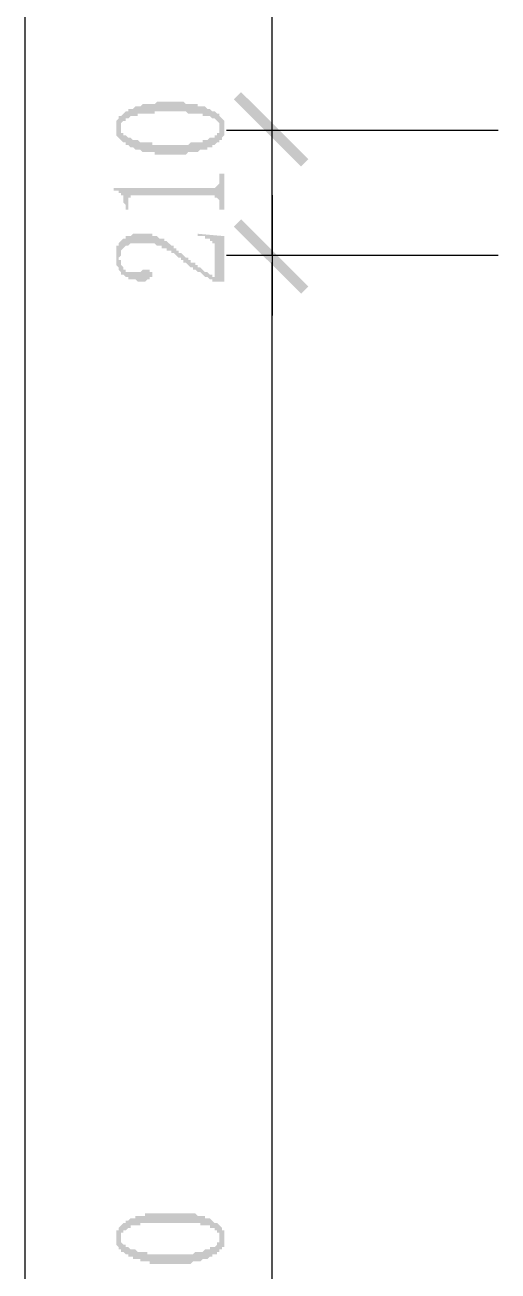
# Model space of a CAD drawing. Header units: inches. Extents: x 11 to 286, y 6 to 196.
# Drawn here: x 51.49 to 59.83, y 73.84 to 95.81 of the extents above; entities that cross this region are included whole.
import ezdxf

# ---------------------------------------------------------------- set-up
doc = ezdxf.new("R2010")
doc.units = ezdxf.units.IN
doc.header["$MEASUREMENT"] = 0
doc.layers.add('PDF_几何图形', color=7, linetype='Continuous')
doc.layers.add('PDF_实体填充', color=7, linetype='Continuous', true_color=0xffffff)

msp = doc.modelspace()

# ---------------------------------------------------------------- hatches: boundary and pattern name
at = {"layer": 'PDF_实体填充', "transparency": 33554559}
h = msp.add_hatch(color=7, dxfattribs=at)
h.paths.add_polyline_path([(56.36, 93.317), (56.487, 93.444), (55.174, 94.502)], flags=0)
h.paths.add_polyline_path([(56.487, 93.444), (55.174, 94.502), (55.301, 94.629), (56.487, 93.444)], flags=0)
h = msp.add_hatch(color=7, dxfattribs=at)
h.paths.add_polyline_path([(56.36, 93.317), (56.487, 93.444), (55.174, 94.502)], flags=0)
h.paths.add_polyline_path([(56.487, 93.444), (55.174, 94.502), (55.301, 94.629), (56.487, 93.444)], flags=0)
h = msp.add_hatch(color=7, dxfattribs=at)
h.paths.add_polyline_path([(53.185, 93.994), (53.185, 93.994), (53.185, 93.952), (53.185, 93.952), (53.185, 93.909), (53.185, 93.909), (53.227, 93.909), (53.227, 93.867), (53.269, 93.867), (53.269, 93.867), (53.312, 93.825), (53.312, 93.825), (53.354, 93.825), (53.396, 93.782), (53.396, 93.782), (53.439, 93.782), (53.439, 93.782), (53.481, 93.782), (53.481, 93.782), (53.523, 93.74), (53.523, 93.74), (53.566, 93.74), (53.608, 93.74), (53.608, 93.74), (53.65, 93.74), (53.65, 93.74), (53.693, 93.74), (53.735, 93.74), (53.735, 93.698), (53.777, 93.698), (53.82, 93.698), (53.862, 93.698), (53.862, 93.698), (53.904, 93.698), (53.947, 93.698), (53.989, 93.698), (53.989, 93.698), (54.031, 93.698), (54.031, 93.698), (54.074, 93.698), (54.116, 93.698), (54.158, 93.698), (54.201, 93.698), (54.201, 93.698), (54.243, 93.698), (54.285, 93.698), (54.328, 93.698), (54.328, 93.698), (54.37, 93.698), (54.412, 93.74), (54.412, 93.74), (54.455, 93.74), (54.497, 93.74), (54.497, 93.74), (54.539, 93.74), (54.539, 93.74), (54.582, 93.74), (54.624, 93.74), (54.624, 93.782), (54.666, 93.782), (54.666, 93.782), (54.709, 93.782), (54.709, 93.782), (54.751, 93.825), (54.751, 93.825), (54.793, 93.825), (54.836, 93.825), (54.836, 93.867), (54.878, 93.867), (54.878, 93.867), (54.878, 93.909), (54.92, 93.909), (54.92, 93.952), (54.92, 93.952), (54.92, 93.952), (54.92, 93.994), (54.92, 93.994), (54.92, 93.994), (54.92, 94.036), (54.92, 94.036), (54.92, 94.079), (54.92, 94.079), (54.878, 94.121), (54.878, 94.121), (54.878, 94.121), (54.836, 94.163), (54.836, 94.163), (54.793, 94.163), (54.751, 94.206), (54.751, 94.206), (54.709, 94.206), (54.666, 94.206), (54.666, 94.206), (54.624, 94.206), (54.624, 94.248), (54.582, 94.248), (54.582, 94.248), (54.539, 94.248), (54.539, 94.248), (54.497, 94.248), (54.455, 94.248), (54.455, 94.248), (54.412, 94.248), (54.37, 94.248), (54.37, 94.248), (54.328, 94.29), (54.285, 94.29), (54.285, 94.29), (54.243, 94.29), (54.201, 94.29), (54.158, 94.29), (54.116, 94.29), (54.116, 94.29), (54.074, 94.29), (54.031, 94.29), (54.031, 94.29), (53.989, 94.29), (53.947, 94.29), (53.904, 94.29), (53.862, 94.29), (53.862, 94.29), (53.82, 94.29), (53.777, 94.29), (53.777, 94.248), (53.735, 94.248), (53.693, 94.248), (53.693, 94.248), (53.65, 94.248), (53.608, 94.248), (53.608, 94.248), (53.566, 94.248), (53.523, 94.248), (53.523, 94.248), (53.481, 94.248), (53.481, 94.206), (53.439, 94.206), (53.439, 94.206), (53.396, 94.206), (53.396, 94.206), (53.354, 94.206), (53.354, 94.206), (53.312, 94.163), (53.312, 94.163), (53.269, 94.163), (53.269, 94.121), (53.227, 94.121), (53.227, 94.121), (53.185, 94.079), (53.185, 94.079), (53.185, 94.036), (53.185, 94.036), (53.185, 94.036), (53.185, 93.994), (53.185, 93.994), (53.185, 93.994)], flags=0)
h.paths.add_polyline_path([(55.005, 93.994), (55.005, 93.994), (55.005, 93.952), (55.005, 93.952), (55.005, 93.909), (55.005, 93.909), (55.005, 93.867), (55.005, 93.867), (54.963, 93.825), (54.963, 93.825), (54.963, 93.782), (54.92, 93.782), (54.92, 93.782), (54.92, 93.74), (54.878, 93.74), (54.878, 93.74), (54.836, 93.698), (54.793, 93.698), (54.793, 93.655), (54.751, 93.655), (54.751, 93.655), (54.751, 93.655), (54.709, 93.655), (54.709, 93.613), (54.666, 93.613), (54.624, 93.613), (54.624, 93.613), (54.582, 93.613), (54.582, 93.613), (54.539, 93.571), (54.539, 93.571), (54.497, 93.571), (54.455, 93.571), (54.455, 93.571), (54.412, 93.571), (54.37, 93.571), (54.37, 93.571), (54.328, 93.528), (54.285, 93.528), (54.285, 93.528), (54.243, 93.528), (54.201, 93.528), (54.158, 93.528), (54.158, 93.528), (54.116, 93.528), (54.074, 93.528), (54.031, 93.528), (54.031, 93.528), (53.989, 93.528), (53.947, 93.528), (53.904, 93.528), (53.904, 93.528), (53.862, 93.528), (53.82, 93.528), (53.777, 93.528), (53.777, 93.571), (53.735, 93.571), (53.693, 93.571), (53.693, 93.571), (53.65, 93.571), (53.65, 93.571), (53.608, 93.571), (53.566, 93.571), (53.566, 93.571), (53.523, 93.613), (53.523, 93.613), (53.481, 93.613), (53.439, 93.613), (53.439, 93.613), (53.396, 93.655), (53.396, 93.655), (53.354, 93.655), (53.354, 93.655), (53.312, 93.698), (53.312, 93.698), (53.269, 93.698), (53.269, 93.74), (53.227, 93.74), (53.227, 93.74), (53.185, 93.782), (53.185, 93.782), (53.142, 93.825), (53.142, 93.825), (53.142, 93.825), (53.1, 93.867), (53.1, 93.867), (53.1, 93.909), (53.1, 93.909), (53.1, 93.952), (53.1, 93.952), (53.1, 93.994), (53.1, 93.994), (53.1, 94.036), (53.1, 94.036), (53.1, 94.079), (53.1, 94.079), (53.1, 94.079), (53.1, 94.121), (53.1, 94.121), (53.142, 94.163), (53.142, 94.163), (53.142, 94.206), (53.185, 94.206), (53.185, 94.206), (53.227, 94.248), (53.227, 94.248), (53.269, 94.29), (53.269, 94.29), (53.312, 94.29), (53.312, 94.333), (53.354, 94.333), (53.354, 94.333), (53.396, 94.333), (53.396, 94.333), (53.439, 94.375), (53.439, 94.375), (53.481, 94.375), (53.481, 94.375), (53.523, 94.375), (53.523, 94.375), (53.566, 94.417), (53.608, 94.417), (53.608, 94.417), (53.65, 94.417), (53.65, 94.417), (53.693, 94.417), (53.735, 94.417), (53.735, 94.417), (53.777, 94.417), (53.82, 94.46), (53.862, 94.46), (53.862, 94.46), (53.904, 94.46), (53.947, 94.46), (53.989, 94.46), (53.989, 94.46), (54.031, 94.46), (54.031, 94.46), (54.074, 94.46), (54.116, 94.46), (54.158, 94.46), (54.201, 94.46), (54.201, 94.46), (54.243, 94.46), (54.285, 94.46), (54.328, 94.417), (54.328, 94.417), (54.37, 94.417), (54.412, 94.417), (54.412, 94.417), (54.455, 94.417), (54.497, 94.417), (54.497, 94.417), (54.539, 94.417), (54.539, 94.375), (54.582, 94.375), (54.624, 94.375), (54.624, 94.375), (54.666, 94.375), (54.666, 94.375), (54.709, 94.333), (54.709, 94.333), (54.751, 94.333), (54.751, 94.333), (54.751, 94.333), (54.793, 94.29), (54.793, 94.29), (54.836, 94.29), (54.878, 94.248), (54.878, 94.248), (54.92, 94.248), (54.92, 94.206), (54.92, 94.206), (54.963, 94.163), (54.963, 94.163), (54.963, 94.163), (55.005, 94.121), (55.005, 94.121), (55.005, 94.079), (55.005, 94.079), (55.005, 94.036), (55.005, 94.036), (55.005, 93.994), (55.005, 93.994), (55.005, 93.994), (55.005, 93.994)], flags=0)
for points in [[(53.058, 92.936), (54.751, 92.936), (54.793, 92.936), (54.836, 92.936), (54.878, 92.978), (54.92, 93.02), (54.92, 93.063), (54.92, 93.105), (54.92, 93.19), (55.005, 93.19), (55.005, 92.555), (54.92, 92.555), (54.92, 92.639), (54.92, 92.682), (54.92, 92.724), (54.878, 92.766), (54.836, 92.766), (54.836, 92.809), (54.793, 92.809), (54.751, 92.809), (53.396, 92.809), (53.354, 92.809), (53.354, 92.766), (53.312, 92.766), (53.312, 92.724), (53.312, 92.555), (53.269, 92.555), (53.269, 92.639), (53.227, 92.682), (53.227, 92.724), (53.227, 92.766), (53.227, 92.809), (53.185, 92.809), (53.185, 92.851), (53.142, 92.851), (53.142, 92.893), (53.1, 92.893), (53.058, 92.893)], [(53.566, 91.962), (53.523, 91.962), (53.481, 91.962), (53.439, 91.962), (53.396, 91.962), (53.354, 91.962), (53.312, 91.92), (53.269, 91.92), (53.227, 91.877), (53.185, 91.835), (53.185, 91.793), (53.185, 91.75), (53.142, 91.708), (53.142, 91.666), (53.185, 91.666), (53.185, 91.623), (53.185, 91.581), (53.227, 91.539), (53.227, 91.496), (53.269, 91.496), (53.269, 91.454), (53.312, 91.454), (53.354, 91.454), (53.396, 91.454), (53.439, 91.454), (53.481, 91.454), (53.523, 91.454), (53.566, 91.496), (53.608, 91.496), (53.65, 91.496), (53.693, 91.496), (53.693, 91.454), (53.735, 91.454), (53.735, 91.412), (53.735, 91.369), (53.693, 91.369), (53.693, 91.327), (53.65, 91.327), (53.608, 91.285), (53.566, 91.285), (53.523, 91.285), (53.481, 91.285), (53.439, 91.327), (53.396, 91.327), (53.354, 91.327), (53.312, 91.327), (53.312, 91.369), (53.269, 91.369), (53.227, 91.412), (53.185, 91.412), (53.185, 91.454), (53.142, 91.496), (53.142, 91.539), (53.1, 91.581), (53.1, 91.623), (53.1, 91.666), (53.1, 91.708), (53.1, 91.75), (53.1, 91.793), (53.1, 91.835), (53.1, 91.877), (53.1, 91.92), (53.142, 91.92), (53.142, 91.962), (53.185, 92.004), (53.227, 92.047), (53.269, 92.047), (53.269, 92.089), (53.312, 92.089), (53.354, 92.089), (53.396, 92.131), (53.439, 92.131), (53.481, 92.131), (53.523, 92.131), (53.566, 92.131), (53.608, 92.131), (53.65, 92.131), (53.693, 92.131), (53.735, 92.131), (53.735, 92.089), (53.777, 92.089), (53.82, 92.089), (53.862, 92.047), (53.904, 92.047), (53.947, 92.047), (53.947, 92.004), (53.989, 92.004), (54.031, 91.962), (54.074, 91.92), (54.116, 91.92), (54.116, 91.877), (54.158, 91.877), (54.158, 91.835), (54.201, 91.835), (54.201, 91.793), (54.243, 91.793), (54.285, 91.75), (54.328, 91.708), (54.37, 91.708), (54.37, 91.666), (54.412, 91.666), (54.412, 91.623), (54.455, 91.623), (54.497, 91.623), (54.497, 91.581), (54.539, 91.581), (54.539, 91.539), (54.582, 91.539), (54.624, 91.496), (54.666, 91.454), (54.709, 91.454), (54.751, 91.412), (54.793, 91.412), (54.793, 91.369), (54.836, 91.369), (54.836, 91.877), (54.836, 91.92), (54.836, 91.962), (54.793, 91.962), (54.793, 92.004), (54.751, 92.004), (54.751, 92.047), (54.709, 92.047), (54.666, 92.047), (54.666, 92.089), (54.624, 92.089), (54.582, 92.089), (54.539, 92.089), (54.539, 92.131), (55.005, 92.089), (55.005, 91.285), (54.878, 91.285), (54.836, 91.285), (54.793, 91.285), (54.793, 91.327), (54.751, 91.327), (54.709, 91.369), (54.666, 91.369), (54.624, 91.412), (54.582, 91.454), (54.539, 91.454), (54.497, 91.496), (54.455, 91.496), (54.455, 91.539), (54.412, 91.539), (54.37, 91.581), (54.328, 91.623), (54.285, 91.623), (54.285, 91.666), (54.243, 91.666), (54.243, 91.708), (54.201, 91.708), (54.158, 91.75), (54.116, 91.793), (54.074, 91.793), (54.074, 91.835), (54.031, 91.835), (53.989, 91.835), (53.989, 91.877), (53.947, 91.877), (53.904, 91.877), (53.904, 91.92), (53.862, 91.92), (53.82, 91.92), (53.777, 91.962), (53.735, 91.962), (53.693, 91.962), (53.65, 91.962), (53.608, 91.962)]]:
    msp.add_hatch(color=7, dxfattribs=at).paths.add_polyline_path(points, flags=0)
h = msp.add_hatch(color=7, dxfattribs=at)
h.paths.add_polyline_path([(55.301, 92.385), (55.174, 92.258), (56.487, 91.2)], flags=0)
h.paths.add_polyline_path([(55.174, 92.258), (56.487, 91.2), (56.36, 91.073), (55.174, 92.258)], flags=0)
h = msp.add_hatch(color=7, dxfattribs=at)
h.paths.add_polyline_path([(55.301, 92.385), (55.174, 92.258), (56.487, 91.2)], flags=0)
h.paths.add_polyline_path([(55.174, 92.258), (56.487, 91.2), (56.36, 91.073), (55.174, 92.258)], flags=0)
h = msp.add_hatch(color=7, dxfattribs=at)
h.paths.add_polyline_path([(53.185, 74.436), (53.185, 74.394), (53.185, 74.394), (53.185, 74.394), (53.185, 74.351), (53.185, 74.351), (53.227, 74.309), (53.227, 74.309), (53.269, 74.309), (53.269, 74.267), (53.312, 74.267), (53.312, 74.267), (53.354, 74.224), (53.396, 74.224), (53.396, 74.224), (53.439, 74.224), (53.439, 74.224), (53.481, 74.182), (53.481, 74.182), (53.523, 74.182), (53.523, 74.182), (53.566, 74.182), (53.608, 74.182), (53.608, 74.182), (53.65, 74.182), (53.65, 74.14), (53.693, 74.14), (53.735, 74.14), (53.735, 74.14), (53.777, 74.14), (53.82, 74.14), (53.862, 74.14), (53.862, 74.14), (53.904, 74.14), (53.947, 74.14), (53.989, 74.14), (53.989, 74.14), (54.031, 74.14), (54.031, 74.14), (54.074, 74.14), (54.116, 74.14), (54.158, 74.14), (54.201, 74.14), (54.201, 74.14), (54.243, 74.14), (54.285, 74.14), (54.328, 74.14), (54.328, 74.14), (54.37, 74.14), (54.412, 74.14), (54.412, 74.14), (54.455, 74.14), (54.497, 74.182), (54.497, 74.182), (54.539, 74.182), (54.539, 74.182), (54.582, 74.182), (54.624, 74.182), (54.624, 74.182), (54.666, 74.224), (54.666, 74.224), (54.709, 74.224), (54.709, 74.224), (54.751, 74.224), (54.751, 74.267), (54.793, 74.267), (54.836, 74.267), (54.836, 74.267), (54.878, 74.309), (54.878, 74.309), (54.878, 74.351), (54.92, 74.351), (54.92, 74.351), (54.92, 74.394), (54.92, 74.394), (54.92, 74.436), (54.92, 74.436), (54.92, 74.436), (54.92, 74.478), (54.92, 74.478), (54.92, 74.478), (54.92, 74.521), (54.878, 74.521), (54.878, 74.563), (54.878, 74.563), (54.836, 74.563), (54.836, 74.605), (54.793, 74.605), (54.751, 74.605), (54.751, 74.648), (54.709, 74.648), (54.666, 74.648), (54.666, 74.648), (54.624, 74.648), (54.624, 74.648), (54.582, 74.648), (54.582, 74.69), (54.539, 74.69), (54.539, 74.69), (54.497, 74.69), (54.455, 74.69), (54.455, 74.69), (54.412, 74.69), (54.37, 74.69), (54.37, 74.69), (54.328, 74.69), (54.285, 74.69), (54.285, 74.69), (54.243, 74.69), (54.201, 74.69), (54.158, 74.69), (54.116, 74.69), (54.116, 74.69), (54.074, 74.69), (54.031, 74.69), (54.031, 74.69), (53.989, 74.69), (53.947, 74.69), (53.904, 74.69), (53.862, 74.69), (53.862, 74.69), (53.82, 74.69), (53.777, 74.69), (53.777, 74.69), (53.735, 74.69), (53.693, 74.69), (53.693, 74.69), (53.65, 74.69), (53.608, 74.69), (53.608, 74.69), (53.566, 74.69), (53.523, 74.69), (53.523, 74.648), (53.481, 74.648), (53.481, 74.648), (53.439, 74.648), (53.439, 74.648), (53.396, 74.648), (53.396, 74.648), (53.354, 74.648), (53.354, 74.605), (53.312, 74.605), (53.312, 74.605), (53.269, 74.563), (53.269, 74.563), (53.227, 74.563), (53.227, 74.521), (53.185, 74.521), (53.185, 74.521), (53.185, 74.478), (53.185, 74.478), (53.185, 74.436), (53.185, 74.436), (53.185, 74.436), (53.185, 74.436)], flags=0)
h.paths.add_polyline_path([(55.005, 74.436), (55.005, 74.394), (55.005, 74.394), (55.005, 74.351), (55.005, 74.351), (55.005, 74.309), (55.005, 74.309), (55.005, 74.267), (54.963, 74.267), (54.963, 74.267), (54.963, 74.224), (54.92, 74.224), (54.92, 74.182), (54.92, 74.182), (54.878, 74.182), (54.878, 74.14), (54.836, 74.14), (54.793, 74.14), (54.793, 74.097), (54.751, 74.097), (54.751, 74.097), (54.751, 74.097), (54.709, 74.055), (54.709, 74.055), (54.666, 74.055), (54.624, 74.055), (54.624, 74.055), (54.582, 74.013), (54.582, 74.013), (54.539, 74.013), (54.539, 74.013), (54.497, 74.013), (54.455, 74.013), (54.455, 74.013), (54.412, 73.97), (54.37, 73.97), (54.37, 73.97), (54.328, 73.97), (54.285, 73.97), (54.285, 73.97), (54.243, 73.97), (54.201, 73.97), (54.158, 73.97), (54.158, 73.97), (54.116, 73.97), (54.074, 73.97), (54.031, 73.97), (54.031, 73.97), (53.989, 73.97), (53.947, 73.97), (53.904, 73.97), (53.904, 73.97), (53.862, 73.97), (53.82, 73.97), (53.777, 73.97), (53.777, 73.97), (53.735, 73.97), (53.693, 73.97), (53.693, 74.013), (53.65, 74.013), (53.65, 74.013), (53.608, 74.013), (53.566, 74.013), (53.566, 74.013), (53.523, 74.013), (53.523, 74.055), (53.481, 74.055), (53.439, 74.055), (53.439, 74.055), (53.396, 74.055), (53.396, 74.097), (53.354, 74.097), (53.354, 74.097), (53.312, 74.097), (53.312, 74.14), (53.269, 74.14), (53.269, 74.14), (53.227, 74.182), (53.227, 74.182), (53.185, 74.182), (53.185, 74.224), (53.142, 74.224), (53.142, 74.267), (53.142, 74.267), (53.1, 74.309), (53.1, 74.309), (53.1, 74.309), (53.1, 74.351), (53.1, 74.351), (53.1, 74.394), (53.1, 74.394), (53.1, 74.436), (53.1, 74.436), (53.1, 74.478), (53.1, 74.478), (53.1, 74.521), (53.1, 74.521), (53.1, 74.563), (53.1, 74.563), (53.142, 74.563), (53.142, 74.605), (53.142, 74.605), (53.185, 74.648), (53.185, 74.648), (53.227, 74.69), (53.227, 74.69), (53.269, 74.69), (53.269, 74.732), (53.312, 74.732), (53.312, 74.732), (53.354, 74.775), (53.354, 74.775), (53.396, 74.775), (53.396, 74.775), (53.439, 74.775), (53.439, 74.817), (53.481, 74.817), (53.481, 74.817), (53.523, 74.817), (53.523, 74.817), (53.566, 74.817), (53.608, 74.817), (53.608, 74.859), (53.65, 74.859), (53.65, 74.859), (53.693, 74.859), (53.735, 74.859), (53.735, 74.859), (53.777, 74.859), (53.82, 74.859), (53.862, 74.859), (53.862, 74.859), (53.904, 74.859), (53.947, 74.859), (53.989, 74.859), (53.989, 74.859), (54.031, 74.859), (54.031, 74.859), (54.074, 74.859), (54.116, 74.859), (54.158, 74.859), (54.201, 74.859), (54.201, 74.859), (54.243, 74.859), (54.285, 74.859), (54.328, 74.859), (54.328, 74.859), (54.37, 74.859), (54.412, 74.859), (54.412, 74.859), (54.455, 74.859), (54.497, 74.859), (54.497, 74.859), (54.539, 74.817), (54.539, 74.817), (54.582, 74.817), (54.624, 74.817), (54.624, 74.817), (54.666, 74.817), (54.666, 74.775), (54.709, 74.775), (54.709, 74.775), (54.751, 74.775), (54.751, 74.775), (54.751, 74.775), (54.793, 74.732), (54.793, 74.732), (54.836, 74.69), (54.878, 74.69), (54.878, 74.69), (54.92, 74.648), (54.92, 74.648), (54.92, 74.648), (54.963, 74.605), (54.963, 74.605), (54.963, 74.563), (55.005, 74.563), (55.005, 74.521), (55.005, 74.521), (55.005, 74.521), (55.005, 74.478), (55.005, 74.478), (55.005, 74.436), (55.005, 74.436), (55.005, 74.436), (55.005, 74.436)], flags=0)

# ---------------------------------------------------------------- linework, layer by layer
at = {"layer": 'PDF_几何图形'}
for p, q in [((51.491, 157.325), (51.491, 53.82)), ((55.852, 94.079), (55.852, 122.442)), ((55.852, 92.893), (55.852, 95.052)), ((55.852, 92.893), (55.852, 95.052)), ((55.852, 94.079), (55.852, 94.206)), ((59.831, 93.952), (55.047, 93.952)), ((59.831, 93.952), (55.047, 93.952)), ((55.852, 91.75), (55.852, 93.952)), ((55.852, 92.809), (55.852, 90.692)), ((55.852, 92.809), (55.852, 90.692)), ((59.831, 91.75), (55.047, 91.75)), ((59.831, 91.75), (55.047, 91.75)), ((55.852, 53.82), (55.852, 91.623)), ((55.852, 91.623), (55.852, 91.496))]:
    msp.add_line(p, q, dxfattribs=at)

doc.saveas('drawing.dxf')
